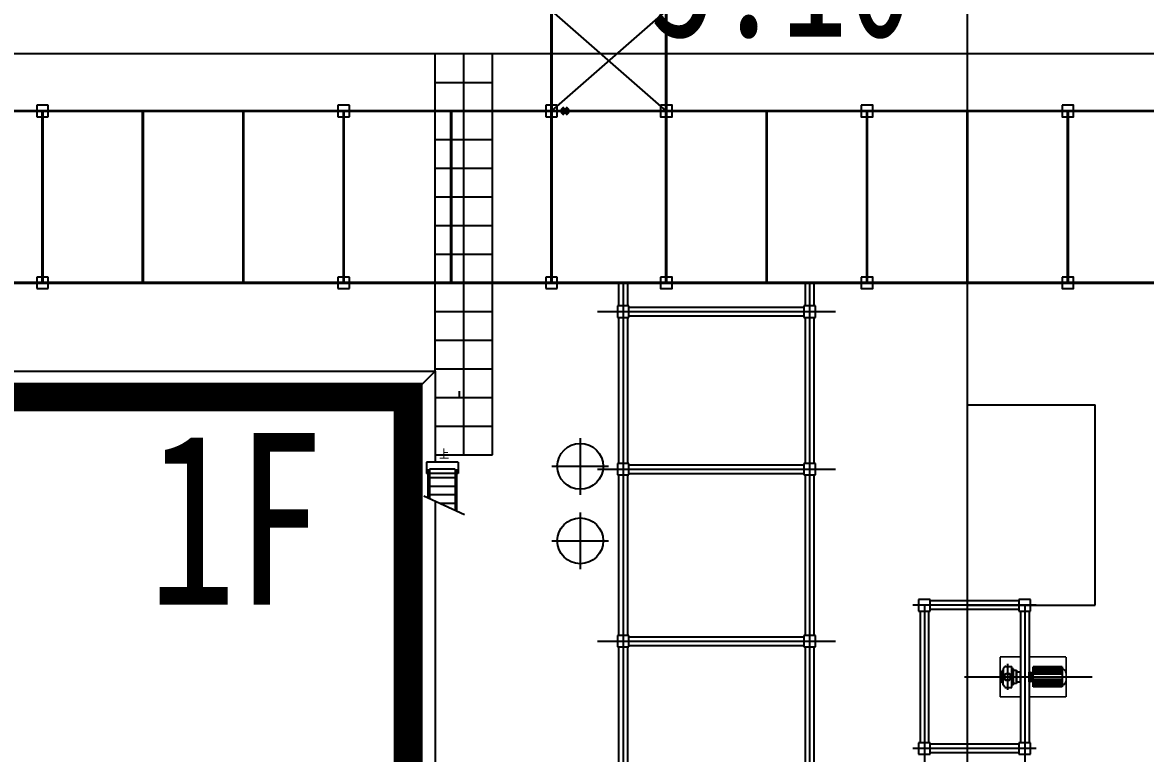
# Model space of a CAD drawing. Extents: x -170 to 1091, y -90 to 504.
# Drawn here: x 267.05 to 306.21, y 114.57 to 140.09 of the extents above; entities that cross this region are included whole.
import ezdxf

# ---------------------------------------------------------------- set-up
doc = ezdxf.new("R2010")
doc.units = 0
doc.header["$LTSCALE"] = 1000
for name, pattern in [('CENTER2', [28.575, 19.05, -3.175, 3.175, -3.175]), ('DOTE', [2.42, 2, -0.2, 0.02, -0.2]), ('PF_CENTER', [400, 250, -50, 50, -50]), ('PHANTOM2', [1.25, 0.625, -0.125, 0.125, -0.125, 0.125, -0.125])]:
    doc.linetypes.add(name, pattern=pattern)
doc.layers.get('0').update_dxf_attribs({"linetype": 'CONTINUOUS'})
for name, color, linetype in [('01', 7, 'CONTINUOUS'), ('05', 4, 'PF_CENTER'), ('DIM_SYMB', 3, 'CONTINUOUS'), ('PUB_TEXT', 7, 'CONTINUOUS'), ('road', 2, 'CONTINUOUS'), ('TKX', 3, 'CONTINUOUS'), ('WALL', 141, 'CONTINUOUS'), ('基本标注', 4, 'CONTINUOUS'), ('定位中心线', 3, 'CENTER2'), ('方格网', 6, 'CONTINUOUS'), ('管架', 30, 'CONTINUOUS'), ('设备', 4, 'CONTINUOUS')]:
    doc.layers.add(name, color=color, linetype=linetype)
doc.styles.add('_TCH_DIM', font='SIMPLEX', dxfattribs={"bigfont": 'GBCBIG'})
doc.styles.get("Standard").update_dxf_attribs({"font": '', "width": 0.75})
doc.styles.get('STANDARD').set_extended_font_data('SimSun')

msp = doc.modelspace()

# ---------------------------------------------------------------- linework, layer by layer
at = {"color": 2, "lineweight": 53, "ltscale": 8}
for p, q in [((285.86393, 137.10607), (286.07607, 136.89393)), ((286.07607, 137.10607), (285.86393, 136.89393))]:
    msp.add_line(p, q, dxfattribs=at)
at = {"ltscale": 50}
for p, q in [((287.1011, 129.99885), (295.3989, 129.99885)), ((287.1011, 124.49885), (295.3989, 124.49885)), ((287.1011, 118.49885), (295.3989, 118.49885))]:
    msp.add_line(p, q, dxfattribs=at)
at = {"ltscale": 50, "const_width": 0.1}
for points in [[(285.5, 157.50161), (285.5, 137)], [(289.5, 137), (289.5, 157.50161)], [(348.5, 137), (236.25, 137)], [(285.5, 131), (285.5, 137)], [(289.5, 131), (289.5, 137)], [(293, 131), (293, 137)], [(296.5, 131), (296.5, 137)], [(300, 131), (300, 137)], [(303.5, 131), (303.5, 137)], [(236.25, 131), (348.5, 131)]]:
    msp.add_lwpolyline(points, dxfattribs=at)
at = {"ltscale": 50, "const_width": 0.1, "elevation": 0}
for points in [[(267.75, 131), (267.75, 137)], [(271.25, 131), (271.25, 137)], [(274.75, 131), (274.75, 137)], [(278.25, 131), (278.25, 137)], [(282, 131), (282, 137)]]:
    msp.add_lwpolyline(points, dxfattribs=at)
at = {"linetype": 'Continuous', "const_width": 1, "elevation": 0}
msp.add_lwpolyline([(165.7, 127.02385), (280.5, 127.02385), (280.5, 82.69885), (165.7, 82.69885)], close=True, dxfattribs=at)
at = {"layer": '01', "linetype": 'PHANTOM2', "ltscale": 1000}
for p, q in [((299.99623, 126.74885), (304.45188, 126.74885)), ((299.99623, 126.74885), (299.99623, 119.74885)), ((304.45188, 119.74885), (304.45188, 126.74885)), ((299.99623, 119.74885), (304.45188, 119.74885))]:
    msp.add_line(p, q, dxfattribs=at)
at = {"layer": '01', "ltscale": 8}
for centre in [(286.5, 124.59885), (286.5, 121.99885)]:
    msp.add_circle(centre, 0.8, dxfattribs=at)
at = {"layer": '05', "ltscale": 8}
for p, q in [((286.5, 125.58166), (286.5, 123.60893)), ((285.51364, 124.59885), (287.48636, 124.59885)), ((286.5, 122.98166), (286.5, 121.00893)), ((285.51364, 121.99885), (287.48636, 121.99885))]:
    msp.add_line(p, q, dxfattribs=at)
at = {"layer": 'DIM_SYMB', "linetype": 'Continuous'}
msp.add_lwpolyline([(269.58418, 133.73961, 0, 0, 0), (272.39253, 136.62151, 0.4, 0, 0), (273.4394, 137.69579, 0, 0, 0)], format="xyseb", dxfattribs=at)
at = {"layer": 'DIM_SYMB', "elevation": 0}
msp.add_lwpolyline([(281.69, 124.74885, 0, 0, 0), (281.69, 123.69885, 0.08, 0, 0), (281.69, 123.39885, 0, 0, 0)], format="xyseb", dxfattribs=at)
at = {"layer": 'road', "linetype": 'Continuous'}
for p, q in [((348.5, 139), (225.225, 139)), ((281.44, 127.92385), (281.44, 139)), ((282.44, 125), (282.44, 139)), ((283.44, 125), (283.44, 139)), ((281.44, 138), (283.44, 138)), ((281.44, 137), (283.44, 137)), ((281.44, 136), (283.44, 136)), ((281.44, 135), (283.44, 135)), ((281.44, 134), (283.44, 134)), ((281.44, 133), (283.44, 133)), ((281.44, 132), (283.44, 132)), ((281.44, 131), (283.44, 131)), ((281.44, 130), (283.44, 130)), ((281.44, 129), (283.44, 129)), ((281.44, 128), (283.44, 128)), ((281.44, 127), (283.44, 127)), ((281.44, 126), (283.44, 126)), ((281.44, 125), (283.44, 125))]:
    msp.add_line(p, q, dxfattribs=at)
at = {"layer": 'TKX', "color": 3}
for p, q in [((285.5, 137), (289.5, 140.50191)), ((285.5, 140.5), (289.5, 137)), ((238.975, 127.92385), (281.44, 127.92385)), ((280.74, 127.22385), (281.44, 127.92385)), ((281.44, 127.92385), (281.44, 124.74885)), ((268.875, 127.22385), (271.875, 127.22385)), ((268.875, 127.15385), (271.875, 127.15385)), ((268.875, 127.09385), (271.875, 127.09385)), ((268.875, 127.02385), (271.875, 127.02385)), ((277.125, 127.22385), (274.125, 127.22385)), ((277.125, 127.15385), (274.125, 127.15385)), ((277.125, 127.09385), (274.125, 127.09385)), ((277.125, 127.02385), (274.125, 127.02385)), ((281.14, 124.74885), (281.14, 124.34885)), ((282.24, 124.74885), (281.14, 124.74885)), ((282.24, 124.74885), (282.24, 124.34885)), ((282.24, 124.34885), (281.14, 124.34885)), ((281.19, 124.49885), (281.19, 123.4963)), ((281.24, 124.49885), (281.24, 123.47366)), ((282.14, 124.49885), (281.24, 124.49885)), ((282.14, 124.19885), (281.24, 124.19885)), ((282.14, 124.49885), (282.14, 123.06617)), ((282.19, 124.49885), (282.19, 123.04354)), ((282.14, 123.89885), (281.24, 123.89885)), ((281.04042, 123.56403), (282.46431, 122.91934)), ((282.14, 123.59885), (281.24, 123.59885)), ((281.44, 123.38311), (281.44, 100.34885)), ((282.14, 123.29885), (281.62609, 123.29885))]:
    msp.add_line(p, q, dxfattribs=at)
at = {"layer": 'WALL'}
for p, q in [((266.625, 127.22385), (268.875, 127.22385)), ((266.625, 127.02385), (268.875, 127.02385)), ((268.875, 127.22385), (268.875, 127.02385)), ((271.875, 127.22385), (274.125, 127.22385)), ((271.875, 127.02385), (274.125, 127.02385)), ((274.125, 127.22385), (274.125, 127.02385)), ((277.125, 127.22385), (277.125, 127.02385)), ((277.125, 127.22385), (280.74, 127.22385)), ((277.125, 127.02385), (280.5, 127.02385)), ((280.5, 127.02385), (280.5, 107.79885)), ((280.74, 107.79885), (280.74, 127.22385)), ((282.275, 127.22385), (282.275, 127.02385))]:
    msp.add_line(p, q, dxfattribs=at)
at = {"layer": 'WALL', "elevation": 0}
for points in [[(267.975, 127.22385), (267.525, 127.22385), (267.525, 126.77385), (267.975, 126.77385)], [(280.125, 127.22385), (279.675, 127.22385), (279.675, 126.77385), (280.125, 126.77385)]]:
    msp.add_lwpolyline(points, close=True, dxfattribs=at)
at = {"layer": '基本标注', "ltscale": 0.01}
for p, q in [((288, 131), (288, 74.03433)), ((294.5, 131), (294.5, 74.03433)), ((302.4, 119.74885), (298.1, 119.74885)), ((298.5, 119.74885), (298.5, 94.24991)), ((302, 119.74885), (302, 94.24991)), ((302.4, 114.74885), (298.1, 114.74885))]:
    msp.add_line(p, q, dxfattribs=at)
at = {"layer": '基本标注'}
msp.add_line((301.4, 117.7047, -2.4975), (301.4, 116.79301, -2.4975), dxfattribs=at)
at = {"layer": '基本标注', "const_width": 0.06, "elevation": -2.4975}
msp.add_lwpolyline([(301.1405, 117.94885), (301.1405, 116.54885)], dxfattribs=at)
at = {"layer": '基本标注', "const_width": 0.06}
for points in [[(301.1405, 117.94885), (301.85, 117.94885)], [(302.15, 117.94885), (302.85, 117.94885)], [(302.85, 117.94885), (303.4405, 117.94885)], [(303.4405, 117.94885), (303.4405, 116.54885)], [(301.1405, 116.54885), (301.85, 116.54885)], [(302.15, 116.54885), (302.85, 116.54885)], [(302.85, 116.54885), (303.4405, 116.54885)]]:
    msp.add_lwpolyline(points, dxfattribs=at)
at = {"layer": '定位中心线', "linetype": 'DOTE', "ltscale": 1000}
msp.add_line((299.89623, 117.24885, -2.4975), (304.35188, 117.24885, -2.4975), dxfattribs=at)
at = {"layer": '定位中心线', "elevation": 0}
for points in [[(267.55, 137.2), (267.55, 136.8), (267.95, 136.8), (267.95, 137.2)], [(278.05, 137.2), (278.05, 136.8), (278.45, 136.8), (278.45, 137.2)], [(267.55, 131.2), (267.55, 130.8), (267.95, 130.8), (267.95, 131.2)], [(278.05, 131.2), (278.05, 130.8), (278.45, 130.8), (278.45, 131.2)]]:
    msp.add_lwpolyline(points, close=True, dxfattribs=at)
at = {"layer": '定位中心线'}
for points in [[(285.3, 137.2), (285.3, 136.8), (285.7, 136.8), (285.7, 137.2)], [(285.3, 131.2), (285.3, 130.8), (285.7, 130.8), (285.7, 131.2)], [(287.8, 130.19885), (287.8, 129.79885), (288.2, 129.79885), (288.2, 130.19885)], [(294.3, 130.19885), (294.3, 129.79885), (294.7, 129.79885), (294.7, 130.19885)], [(287.8, 124.69885), (287.8, 124.29885), (288.2, 124.29885), (288.2, 124.69885)], [(294.3, 124.69885), (294.3, 124.29885), (294.7, 124.29885), (294.7, 124.69885)], [(298.3, 119.94885), (298.3, 119.54885), (298.7, 119.54885), (298.7, 119.94885)], [(301.8, 119.94885), (301.8, 119.54885), (302.2, 119.54885), (302.2, 119.94885)], [(287.8, 118.69885), (287.8, 118.29885), (288.2, 118.29885), (288.2, 118.69885)], [(294.3, 118.69885), (294.3, 118.29885), (294.7, 118.29885), (294.7, 118.69885)], [(298.3, 114.94885), (298.3, 114.54885), (298.7, 114.54885), (298.7, 114.94885)], [(301.8, 114.94885), (301.8, 114.54885), (302.2, 114.54885), (302.2, 114.94885)]]:
    msp.add_lwpolyline(points, close=True, dxfattribs=at)
at = {"layer": '定位中心线', "linetype": 'ByBlock', "elevation": 0}
for points in [[(289.3, 137.2), (289.3, 136.8), (289.7, 136.8), (289.7, 137.2)], [(289.3, 131.2), (289.3, 130.8), (289.7, 130.8), (289.7, 131.2)]]:
    msp.add_lwpolyline(points, close=True, dxfattribs=at)
at = {"layer": '定位中心线', "linetype": 'ByBlock'}
for points in [[(296.3, 137.2), (296.3, 136.8), (296.7, 136.8), (296.7, 137.2)], [(303.3, 137.2), (303.3, 136.8), (303.7, 136.8), (303.7, 137.2)], [(296.3, 131.2), (296.3, 130.8), (296.7, 130.8), (296.7, 131.2)], [(303.3, 131.2), (303.3, 130.8), (303.7, 130.8), (303.7, 131.2)]]:
    msp.add_lwpolyline(points, close=True, dxfattribs=at)
at = {"layer": '方格网', "color": 6, "linetype": 'Continuous'}
msp.add_line((300, -54.65023), (300, 494.06478), dxfattribs=at)
at = {"layer": '管架', "ltscale": 1000}
for p, q in [((285.5, 138), (285.5, 157.50161)), ((289.5, 138), (289.5, 157.50161)), ((267.75, 137), (267.75, 131)), ((271.25, 137), (271.25, 131)), ((274.75, 137), (274.75, 131)), ((278.25, 137), (278.25, 131)), ((282, 137), (282, 131)), ((285.5, 137), (285.5, 131)), ((293, 137), (293, 131)), ((296.5, 137), (296.5, 131)), ((300, 137), (300, 131)), ((303.5, 137), (303.5, 131)), ((303.5, 137), (303.5, 131)), ((288.2, 130.14885), (294.3, 130.14885)), ((288.2, 129.84885), (294.3, 129.84885)), ((288.2, 124.64885), (294.3, 124.64885)), ((288.2, 124.34885), (294.3, 124.34885)), ((301.8, 119.89885), (298.7, 119.89885)), ((298.35, 119.54885), (298.35, 114.94885)), ((298.65, 119.54885), (298.65, 114.94885)), ((301.8, 119.59885), (298.7, 119.59885)), ((301.85, 119.54885), (301.85, 114.94885)), ((302.15, 119.54885), (302.15, 114.94885)), ((288.2, 118.64885), (294.3, 118.64885)), ((288.2, 118.34885), (294.3, 118.34885)), ((301.8, 114.89885), (298.7, 114.89885)), ((301.8, 114.59885), (298.7, 114.59885))]:
    msp.add_line(p, q, dxfattribs=at)
for points in [[(288.15, 131), (288.15, 130.19885), (287.85, 130.19885), (287.85, 131)], [(294.65, 131), (294.65, 130.19885), (294.35, 130.19885), (294.35, 131)]]:
    msp.add_lwpolyline(points, dxfattribs=at)
for points in [[(288.15, 124.69885), (287.85, 124.69885), (287.85, 129.79885), (288.15, 129.79885)], [(294.65, 124.69885), (294.35, 124.69885), (294.35, 129.79885), (294.65, 129.79885)], [(288.15, 118.69885), (287.85, 118.69885), (287.85, 124.29885), (288.15, 124.29885)], [(294.65, 118.69885), (294.35, 118.69885), (294.35, 124.29885), (294.65, 124.29885)], [(288.15, 112.69885), (287.85, 112.69885), (287.85, 118.29885), (288.15, 118.29885)], [(294.65, 112.69885), (294.35, 112.69885), (294.35, 118.29885), (294.65, 118.29885)]]:
    msp.add_lwpolyline(points, close=True, dxfattribs=at)
at = {"layer": '设备'}
for p, q in [((301.30734, 117.60094, -2.4975), (301.24863, 117.5274, -2.4975)), ((301.24863, 117.5274, -2.4975), (301.24863, 117.36652, -2.4975)), ((301.31169, 117.61565, -2.4975), (301.30734, 117.60094, -2.4975)), ((301.34104, 117.61565, -2.4975), (301.31169, 117.61565, -2.4975)), ((301.31169, 117.61565, -2.4975), (301.54652, 117.61565, -2.4975)), ((301.54652, 116.88206, -2.4975), (301.54652, 117.61565, -2.4975)), ((301.61305, 117.5263, -2.4975), (301.54652, 117.5263, -2.4975)), ((301.61305, 116.97141, -2.4975), (301.61305, 117.5263, -2.4975)), ((302.29246, 116.89837, -2.4975), (302.29246, 117.59934, -2.4975)), ((303.30403, 117.59884, -2.4975), (302.29246, 117.59884, -2.4975)), ((303.30403, 117.57567, -2.4975), (302.29246, 117.57567, -2.4975)), ((303.30403, 117.55251, -2.4975), (302.29246, 117.55251, -2.4975)), ((303.30403, 117.52935, -2.4975), (302.29246, 117.52935, -2.4975)), ((303.30403, 117.49461, -2.4975), (302.29246, 117.49461, -2.4975)), ((303.30403, 117.59934, -2.4975), (302.60228, 117.59934, -2.4975)), ((303.30403, 117.59934, -2.4975), (303.30403, 116.89837, -2.4975)), ((301.2, 117.45567, -2.4975), (301.2, 117.04204, -2.4975)), ((301.22003, 117.45567, -2.4975), (301.2, 117.45567, -2.4975)), ((301.22003, 117.04204, -2.4975), (301.22003, 117.45567, -2.4975)), ((301.22003, 117.42625, -2.4975), (301.24863, 117.42625, -2.4975)), ((301.22003, 117.04385, -2.4975), (301.22003, 117.42625, -2.4975)), ((301.24863, 117.36652, -2.4975), (301.2594, 117.24973, -2.4975)), ((301.24863, 117.13119, -2.4975), (301.2594, 117.24973, -2.4975)), ((301.24863, 116.97031, -2.4975), (301.24863, 117.13119, -2.4975)), ((301.61305, 117.48418, -2.4975), (301.71853, 117.48418, -2.4975)), ((301.71853, 117.48418, -2.4975), (301.71853, 117.01353, -2.4975)), ((301.71853, 117.39593, -2.4975), (301.71853, 117.46947, -2.4975)), ((301.85, 117.41799, -2.4975), (301.71853, 117.41799, -2.4975)), ((301.71853, 117.07881, -2.4975), (301.71853, 117.41709, -2.4975)), ((301.71853, 117.41709, -2.4975), (301.71853, 117.07881, -2.4975)), ((301.71853, 117.2406, -2.4975), (301.71853, 117.35826, -2.4975)), ((301.83957, 117.41799, -2.4975), (301.83957, 117.07971, -2.4975)), ((302.15446, 117.32085, -2.4975), (302.15, 117.32085, -2.4975)), ((302.15446, 117.17685, -2.4975), (302.15, 117.17685, -2.4975)), ((302.15446, 117.07971, -2.4975), (302.15446, 117.41799, -2.4975)), ((302.20496, 117.41799, -2.4975), (302.15446, 117.41799, -2.4975)), ((302.20496, 117.41799, -2.4975), (302.20496, 117.07971, -2.4975)), ((302.26298, 117.32085, -2.4975), (302.20496, 117.32085, -2.4975)), ((302.26298, 117.17685, -2.4975), (302.20496, 117.17685, -2.4975)), ((302.26298, 117.3818, -2.4975), (302.26298, 117.11591, -2.4975)), ((303.30403, 117.45408, -2.4975), (302.29246, 117.45408, -2.4975)), ((303.30403, 117.40418, -2.4975), (302.29246, 117.40418, -2.4975)), ((303.30403, 117.33912, -2.4975), (302.29246, 117.33912, -2.4975)), ((303.30403, 117.15859, -2.4975), (302.29246, 117.15859, -2.4975)), ((301.22003, 117.04204, -2.4975), (301.2, 117.04204, -2.4975)), ((301.22003, 117.07146, -2.4975), (301.24863, 117.07146, -2.4975)), ((301.30734, 116.89677, -2.4975), (301.24863, 116.97031, -2.4975)), ((301.31169, 116.88206, -2.4975), (301.54652, 116.88206, -2.4975)), ((301.35572, 116.88206, -2.4975), (301.54652, 116.88206, -2.4975)), ((301.61305, 116.97141, -2.4975), (301.54652, 116.97141, -2.4975)), ((301.71853, 117.01353, -2.4975), (301.61305, 117.01353, -2.4975)), ((301.71853, 117.07971, -2.4975), (301.85, 117.07971, -2.4975)), ((301.71853, 117.07881, -2.4975), (301.71853, 117.07881, -2.4975)), ((301.71853, 117.07881, -2.4975), (301.71853, 117.07881, -2.4975)), ((301.71853, 117.07881, -2.4975), (301.71853, 117.07881, -2.4975)), ((301.71853, 117.07881, -2.4975), (301.71853, 117.07881, -2.4975)), ((302.15446, 117.07971, -2.4975), (302.20496, 117.07971, -2.4975)), ((302.20496, 117.07971, -2.4975), (302.20496, 117.07971, -2.4975)), ((302.20496, 117.07971, -2.4975), (302.20496, 117.07971, -2.4975)), ((302.20496, 117.07971, -2.4975), (302.20496, 117.07971, -2.4975)), ((303.30403, 117.09353, -2.4975), (302.29246, 117.09353, -2.4975)), ((303.30403, 117.04363, -2.4975), (302.29246, 117.04363, -2.4975)), ((303.30403, 117.0031, -2.4975), (302.29246, 117.0031, -2.4975)), ((303.30403, 116.96836, -2.4975), (302.29246, 116.96836, -2.4975)), ((303.30403, 116.9452, -2.4975), (302.29246, 116.9452, -2.4975)), ((303.30403, 116.92204, -2.4975), (302.29246, 116.92204, -2.4975)), ((303.30403, 116.89887, -2.4975), (302.29246, 116.89887, -2.4975)), ((303.30403, 116.89837, -2.4975), (302.60228, 116.89837, -2.4975))]:
    msp.add_line(p, q, dxfattribs=at)
for radius in [0.13237, 0.11766]:
    msp.add_circle((301.4, 117.24885, -2.4975), radius, dxfattribs=at)
for centre, radius, start, end in [((303.30403, 117.3818, -2.4975), 0.13824, 0, 90), ((302.40122, 117.3818, -2.4975), 0.13824, 141.883116, 180), ((302.40122, 117.11591, -2.4975), 0.13824, 180, 218.116884), ((303.30403, 117.11593, -2.4975), 0.13826, 270.003348, 0.736704)]:
    msp.add_arc(centre, radius, start, end, dxfattribs=at)

# ---------------------------------------------------------------- texts
at = {"layer": 'PUB_TEXT', "linetype": 'Continuous', "width": 0.75}
for s, height, p in [('5.10', 4.5, (288.9302, 139.59285)), ('1F', 6, (271.43648, 119.76748))]:
    msp.add_text(s, height=height, dxfattribs=at).set_placement(p)
at = {"layer": 'PUB_TEXT', "style": '_TCH_DIM'}
msp.add_text('上', height=0.33759, dxfattribs=at).set_placement((281.58574, 124.84885))

doc.saveas('drawing.dxf')
